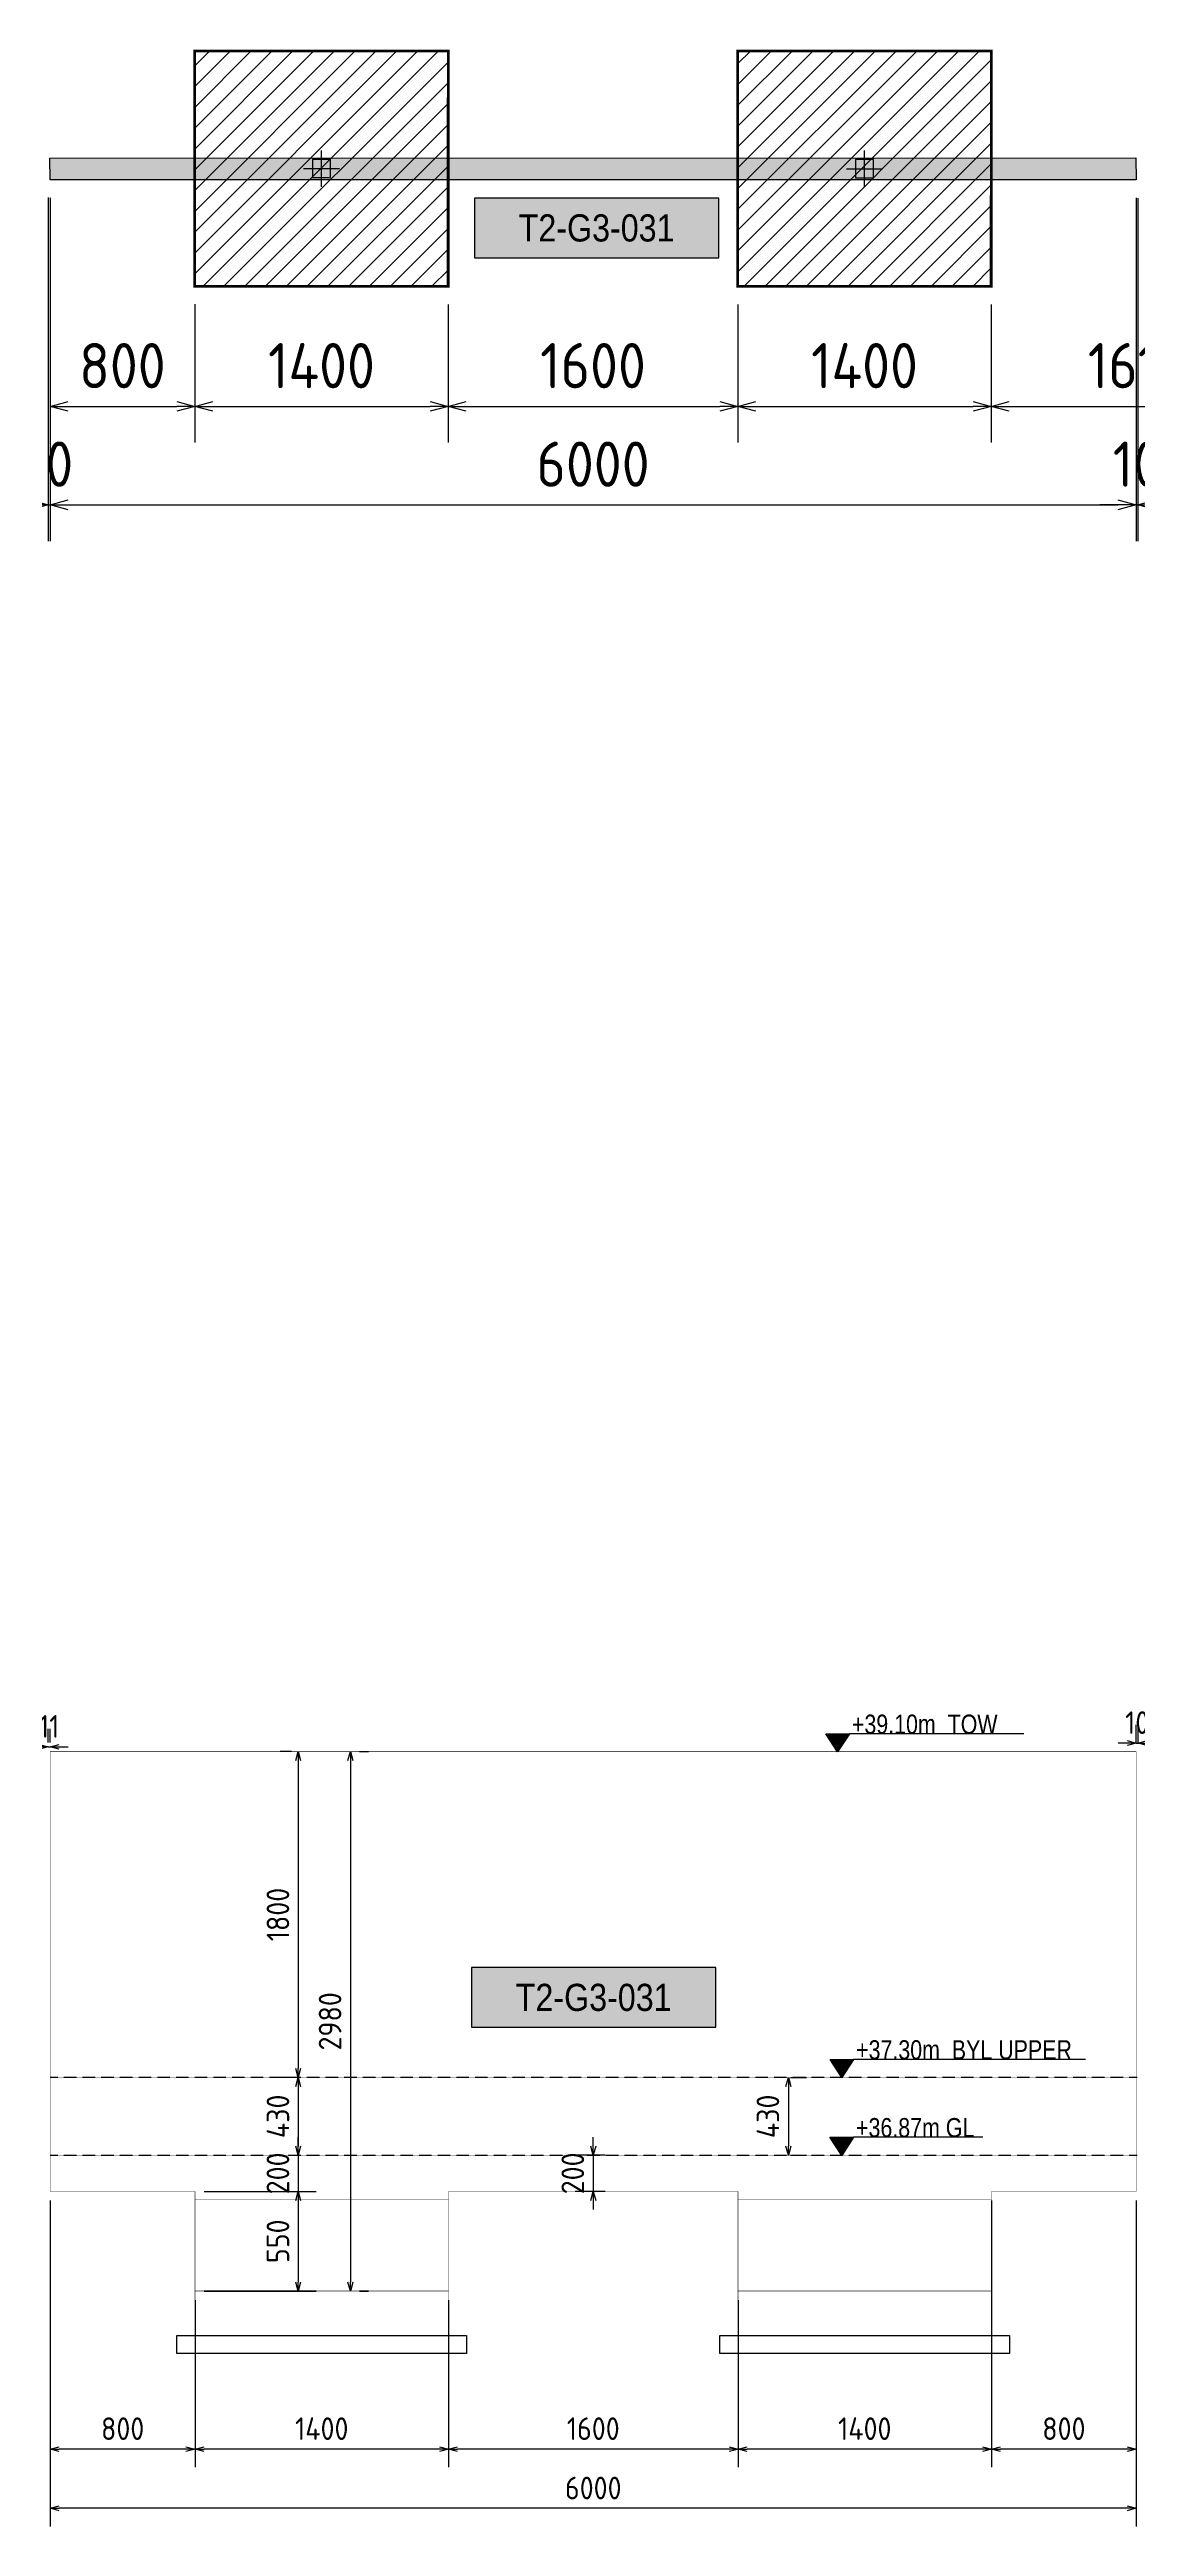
# Model space of a CAD drawing. Header units: centimetres. Extents: x -6122352 to 7132207, y -1694241 to 1947892.
# Drawn here: x 3743713 to 3749724, y 813254 to 826936 of the extents above; entities that cross this region are included whole.
import ezdxf
from ezdxf.enums import TextEntityAlignment as Align

# ---------------------------------------------------------------- set-up
doc = ezdxf.new("R2010")
doc.units = ezdxf.units.CM
doc.header["$MEASUREMENT"] = 0
doc.header["$PDMODE"] = 66
doc.header["$PDSIZE"] = 100
doc.linetypes.add('DASHED2', pattern=[0.375, 0.25, -0.125])
doc.linetypes.add('HIDDEN', pattern=[0.375, 0.25, -0.125])
for name, color, linetype in [('@MI-FOOTINGS', 7, 'Continuous'), ('@MI-TYPE-01', 30, 'Continuous'), ('@MI-TYPE-02', 6, 'Continuous'), ('JML-Dimension', 1, 'Continuous'), ('PANEL-TAGS', 7, 'Continuous'), ('SECTION', 130, 'Continuous')]:
    doc.layers.add(name, color=color, linetype=linetype)
doc.styles.add('PANELTAG_STYLE', font='arial.ttf')
doc.styles.add('Schueco-BEMSTIL', font='isocpeur.ttf', dxfattribs={"width": 0.9})
doc.styles.add('txt-Pisa-std', font='arial.ttf', dxfattribs={"width": 0.8})
doc.dimstyles.new('MI- JWC-TXT-2.5 MM', dxfattribs={"dimscale": 1.5, "dimtxt": 2.5, "dimasz": 1, "dimexe": 2, "dimexo": 1, "dimgap": 1, "dimtad": 1, "dimdec": 0, "dimdsep": 46, "dimtxsty": 'Schueco-BEMSTIL', "dimblk": 'OPEN30', "dimcen": 0, "dimdle": 2, "dimclrd": 140, "dimclre": 8, "dimclrt": 40, "dimadec": 0, "dimazin": 2, "dimtfac": 1, "dimtdec": 0, "dimtix": 1, "dimtmove": 2, "dimatfit": 3, "dimldrblk": 'OPEN', "dimfxl": 2, "dimlwd": -1, "dimlwe": -1, "dimarcsym": 0})

# ---------------------------------------------------------------- blocks, each defined once
blk = doc.blocks.new('T2-FOOTING PLAN')
at = {"layer": '@MI-FOOTINGS', "transparency": 33554679}
h = blk.add_hatch(dxfattribs=at)
h.set_pattern_fill('ANSI31', color=8, scale=650)
h.paths.add_polyline_path([(-700, 650), (700, 650), (700, -650), (-700, -650)])
at = {"layer": '@MI-FOOTINGS', "color": 160, "true_color": 0x3340f0, "const_width": 15}
blk.add_lwpolyline([(-700, 650), (700, 650), (700, -650), (-700, -650)], close=True, dxfattribs=at)
at = {"layer": '@MI-FOOTINGS', "color": 30}
blk.add_point((0, 0), dxfattribs=at)
blk = doc.blocks.new('_Open30')
at = {"color": 0, "linetype": 'ByBlock', "lineweight": -2}
for p, q in [((-1, 0.27), (0, 0)), ((0, 0), (-1, -0.27)), ((0, 0), (-1, 0))]:
    blk.add_line(p, q, dxfattribs=at)
blk = doc.blocks.new('*D2601')
at = {"layer": '@MI-TYPE-02', "color": 8, "transparency": 16777216}
for p, q in [((-48148, -154), (-48148, -1506)), ((-47348, -742), (-47348, -1506))]:
    blk.add_line(p, q, dxfattribs=at)
at = {"layer": '@MI-TYPE-02', "color": 140, "transparency": 16777216}
blk.add_line((-48048, -1306), (-47448, -1306), dxfattribs=at)
at = {"layer": 'Defpoints', "color": 0, "transparency": 16777216}
for p in [(-48148, -54), (-47348, -642), (-47348, -1306)]:
    blk.add_point(p, dxfattribs=at)
at = {"layer": '@MI-TYPE-02', "color": 140, "transparency": 16777216, "xscale": 100, "yscale": 100, "zscale": 100, "rotation": 180}
blk.add_blockref('_Open30', (-48148, -1306), dxfattribs=at)
at = {"layer": '@MI-TYPE-02', "color": 140, "transparency": 16777216, "xscale": 100, "yscale": 100, "zscale": 100}
blk.add_blockref('_Open30', (-47348, -1306), dxfattribs=at)
at = {"layer": '@MI-TYPE-02', "color": 40, "transparency": 16777216, "insert": (-47748, -1081), "char_height": 250, "attachment_point": 5, "style": 'Schueco-BEMSTIL'}
blk.add_mtext('800', dxfattribs=at)
blk = doc.blocks.new('_Open')
at = {"color": 0, "linetype": 'ByBlock', "lineweight": -2}
for p, q in [((-1, 0.2), (0, 0)), ((-1, -0.2), (0, 0)), ((0, 0), (-1, 0))]:
    blk.add_line(p, q, dxfattribs=at)
blk = doc.blocks.new('*D2746')
at = {"layer": '@MI-TYPE-02', "color": 8, "transparency": 16777216}
for p, q in [((-47348, -742), (-47348, -1506)), ((-45948, -743), (-45948, -1506))]:
    blk.add_line(p, q, dxfattribs=at)
at = {"layer": '@MI-TYPE-02', "color": 140, "transparency": 16777216}
blk.add_line((-47248, -1306), (-46048, -1306), dxfattribs=at)
at = {"layer": 'Defpoints', "color": 0, "transparency": 16777216}
for p in [(-47348, -642), (-45948, -643), (-45948, -1306)]:
    blk.add_point(p, dxfattribs=at)
at = {"layer": '@MI-TYPE-02', "color": 140, "transparency": 16777216, "xscale": 100, "yscale": 100, "zscale": 100, "rotation": 180}
blk.add_blockref('_Open30', (-47348, -1306), dxfattribs=at)
at = {"layer": '@MI-TYPE-02', "color": 140, "transparency": 16777216, "xscale": 100, "yscale": 100, "zscale": 100}
blk.add_blockref('_Open30', (-45948, -1306), dxfattribs=at)
at = {"layer": '@MI-TYPE-02', "color": 40, "transparency": 16777216, "insert": (-46648, -1081), "char_height": 250, "attachment_point": 5, "style": 'Schueco-BEMSTIL'}
blk.add_mtext('1400', dxfattribs=at)
blk = doc.blocks.new('*D2743')
at = {"layer": '@MI-TYPE-02', "color": 8, "transparency": 16777216}
for p, q in [((-45948, -743), (-45948, -1506)), ((-44348, -743), (-44348, -1506))]:
    blk.add_line(p, q, dxfattribs=at)
at = {"layer": '@MI-TYPE-02', "color": 140, "transparency": 16777216}
blk.add_line((-45848, -1306), (-44448, -1306), dxfattribs=at)
at = {"layer": 'Defpoints', "color": 0, "transparency": 16777216}
for p in [(-45948, -643), (-44348, -643), (-44348, -1306)]:
    blk.add_point(p, dxfattribs=at)
at = {"layer": '@MI-TYPE-02', "color": 140, "transparency": 16777216, "xscale": 100, "yscale": 100, "zscale": 100, "rotation": 180}
blk.add_blockref('_Open30', (-45948, -1306), dxfattribs=at)
at = {"layer": '@MI-TYPE-02', "color": 140, "transparency": 16777216, "xscale": 100, "yscale": 100, "zscale": 100}
blk.add_blockref('_Open30', (-44348, -1306), dxfattribs=at)
at = {"layer": '@MI-TYPE-02', "color": 40, "transparency": 16777216, "insert": (-45148, -1081), "char_height": 250, "attachment_point": 5, "style": 'Schueco-BEMSTIL'}
blk.add_mtext('1600', dxfattribs=at)
blk = doc.blocks.new('*D2744')
at = {"layer": '@MI-TYPE-02', "color": 8, "transparency": 16777216}
for p, q in [((-44348, -743), (-44348, -1506)), ((-42948, -743), (-42948, -1506))]:
    blk.add_line(p, q, dxfattribs=at)
at = {"layer": '@MI-TYPE-02', "color": 140, "transparency": 16777216}
blk.add_line((-44248, -1306), (-43048, -1306), dxfattribs=at)
at = {"layer": 'Defpoints', "color": 0, "transparency": 16777216}
for p in [(-44348, -643), (-42948, -643), (-42948, -1306)]:
    blk.add_point(p, dxfattribs=at)
at = {"layer": '@MI-TYPE-02', "color": 140, "transparency": 16777216, "xscale": 100, "yscale": 100, "zscale": 100, "rotation": 180}
blk.add_blockref('_Open30', (-44348, -1306), dxfattribs=at)
at = {"layer": '@MI-TYPE-02', "color": 140, "transparency": 16777216, "xscale": 100, "yscale": 100, "zscale": 100}
blk.add_blockref('_Open30', (-42948, -1306), dxfattribs=at)
at = {"layer": '@MI-TYPE-02', "color": 40, "transparency": 16777216, "insert": (-43648, -1081), "char_height": 250, "attachment_point": 5, "style": 'Schueco-BEMSTIL'}
blk.add_mtext('1400', dxfattribs=at)
blk = doc.blocks.new('*D2745')
at = {"layer": '@MI-TYPE-02', "color": 8, "transparency": 16777216}
for p, q in [((-42948, -743), (-42948, -1506)), ((-41338, -744), (-41338, -1506))]:
    blk.add_line(p, q, dxfattribs=at)
at = {"layer": '@MI-TYPE-02', "color": 140, "transparency": 16777216}
blk.add_line((-42848, -1306), (-41438, -1306), dxfattribs=at)
at = {"layer": 'Defpoints', "color": 0, "transparency": 16777216}
for p in [(-42948, -643), (-41338, -644), (-41338, -1306)]:
    blk.add_point(p, dxfattribs=at)
at = {"layer": '@MI-TYPE-02', "color": 140, "transparency": 16777216, "xscale": 100, "yscale": 100, "zscale": 100, "rotation": 180}
blk.add_blockref('_Open30', (-42948, -1306), dxfattribs=at)
at = {"layer": '@MI-TYPE-02', "color": 140, "transparency": 16777216, "xscale": 100, "yscale": 100, "zscale": 100}
blk.add_blockref('_Open30', (-41338, -1306), dxfattribs=at)
at = {"layer": '@MI-TYPE-02', "color": 40, "transparency": 16777216, "insert": (-42143, -1081), "char_height": 250, "attachment_point": 5, "style": 'Schueco-BEMSTIL'}
blk.add_mtext('1610', dxfattribs=at)
blk = doc.blocks.new('*D2634')
at = {"layer": '@MI-TYPE-02', "color": 8, "transparency": 16777216}
for p, q in [((-48158, -153), (-48158, -2050)), ((-48148, -154), (-48148, -2050))]:
    blk.add_line(p, q, dxfattribs=at)
at = {"layer": '@MI-TYPE-02', "color": 140, "transparency": 16777216}
for p, q in [((-48258, -1850), (-48358, -1850)), ((-48158, -1850), (-48148, -1850)), ((-48048, -1850), (-47948, -1850))]:
    blk.add_line(p, q, dxfattribs=at)
at = {"layer": 'Defpoints', "color": 0, "transparency": 16777216}
for p in [(-48158, -53), (-48148, -54), (-48148, -1850)]:
    blk.add_point(p, dxfattribs=at)
at = {"layer": '@MI-TYPE-02', "color": 140, "transparency": 16777216, "xscale": 100, "yscale": 100, "zscale": 100}
blk.add_blockref('_Open30', (-48158, -1850), dxfattribs=at)
at = {"layer": '@MI-TYPE-02', "color": 140, "transparency": 16777216, "xscale": 100, "yscale": 100, "zscale": 100, "rotation": 180}
blk.add_blockref('_Open30', (-48148, -1850), dxfattribs=at)
at = {"layer": '@MI-TYPE-02', "color": 40, "transparency": 16777216, "insert": (-48153, -1625), "char_height": 250, "attachment_point": 5, "style": 'Schueco-BEMSTIL'}
blk.add_mtext('10', dxfattribs=at)
blk = doc.blocks.new('*D2635')
at = {"layer": '@MI-TYPE-02', "color": 8, "transparency": 16777216}
for p, q in [((-48148, -154), (-48148, -2050)), ((-42148, -154), (-42148, -2050))]:
    blk.add_line(p, q, dxfattribs=at)
at = {"layer": '@MI-TYPE-02', "color": 140, "transparency": 16777216}
blk.add_line((-48048, -1850), (-42248, -1850), dxfattribs=at)
at = {"layer": 'Defpoints', "color": 0, "transparency": 16777216}
for p in [(-48148, -54), (-42148, -54), (-42148, -1850)]:
    blk.add_point(p, dxfattribs=at)
at = {"layer": '@MI-TYPE-02', "color": 140, "transparency": 16777216, "xscale": 100, "yscale": 100, "zscale": 100, "rotation": 180}
blk.add_blockref('_Open30', (-48148, -1850), dxfattribs=at)
at = {"layer": '@MI-TYPE-02', "color": 140, "transparency": 16777216, "xscale": 100, "yscale": 100, "zscale": 100}
blk.add_blockref('_Open30', (-42148, -1850), dxfattribs=at)
at = {"layer": '@MI-TYPE-02', "color": 40, "transparency": 16777216, "insert": (-45148, -1625), "char_height": 250, "attachment_point": 5, "style": 'Schueco-BEMSTIL'}
blk.add_mtext('6000', dxfattribs=at)
blk = doc.blocks.new('*D2636')
at = {"layer": '@MI-TYPE-02', "color": 8, "transparency": 16777216}
for p, q in [((-42148, -154), (-42148, -2050)), ((-42138, -155), (-42138, -2050))]:
    blk.add_line(p, q, dxfattribs=at)
at = {"layer": '@MI-TYPE-02', "color": 140, "transparency": 16777216}
for p, q in [((-42248, -1850), (-42348, -1850)), ((-42148, -1850), (-42138, -1850)), ((-42038, -1850), (-41938, -1850))]:
    blk.add_line(p, q, dxfattribs=at)
at = {"layer": 'Defpoints', "color": 0, "transparency": 16777216}
for p in [(-42148, -54), (-42138, -55), (-42138, -1850)]:
    blk.add_point(p, dxfattribs=at)
at = {"layer": '@MI-TYPE-02', "color": 140, "transparency": 16777216, "xscale": 100, "yscale": 100, "zscale": 100}
blk.add_blockref('_Open30', (-42148, -1850), dxfattribs=at)
at = {"layer": '@MI-TYPE-02', "color": 140, "transparency": 16777216, "xscale": 100, "yscale": 100, "zscale": 100, "rotation": 180}
blk.add_blockref('_Open30', (-42138, -1850), dxfattribs=at)
at = {"layer": '@MI-TYPE-02', "color": 40, "transparency": 16777216, "insert": (-42143, -1625), "char_height": 250, "attachment_point": 5, "style": 'Schueco-BEMSTIL'}
blk.add_mtext('10', dxfattribs=at)
blk = doc.blocks.new('PANELTAG')
at = {"layer": 'PANEL-TAGS', "color": 1}
blk.add_lwpolyline([(-13.5, -3.3), (13.5, -3.3), (13.5, 3.3), (-13.5, 3.3)], close=True, dxfattribs=at)
at = {"layer": 'PANEL-TAGS', "color": 40, "true_color": 0xffd700}
blk.add_solid([(-13.5, -3.3), (13.5, -3.3), (-13.5, 3.3), (13.5, 3.3)], dxfattribs=at)
at = {"layer": 'PANEL-TAGS', "color": 5, "style": 'PANELTAG_STYLE', "width": 0.85}
blk.add_attdef('TAGNO', text='', height=3, dxfattribs=at).set_placement((0, 0), align=Align.MIDDLE)
blk = doc.blocks.new('*D2997')
at = {"layer": '@MI-TYPE-01', "color": 8, "transparency": 16777216}
for p, q in [((3742906, 815054), (3742906, 813581)), ((3743706, 815054), (3743706, 813581))]:
    blk.add_line(p, q, dxfattribs=at)
at = {"layer": '@MI-TYPE-01', "color": 140, "transparency": 16777216}
blk.add_line((3743656, 813681), (3742956, 813681), dxfattribs=at)
at = {"layer": 'Defpoints', "color": 0, "transparency": 16777216}
for p in [(3742906, 815104), (3743706, 815104), (3742906, 813681)]:
    blk.add_point(p, dxfattribs=at)
at = {"layer": '@MI-TYPE-01', "color": 140, "transparency": 16777216, "xscale": 50, "yscale": 50, "zscale": 50, "rotation": 180}
blk.add_blockref('_Open30', (3742906, 813681), dxfattribs=at)
at = {"layer": '@MI-TYPE-01', "color": 140, "transparency": 16777216, "xscale": 50, "yscale": 50, "zscale": 50}
blk.add_blockref('_Open30', (3743706, 813681), dxfattribs=at)
at = {"layer": '@MI-TYPE-01', "color": 40, "transparency": 16777216, "insert": (3743306, 813794), "char_height": 125, "attachment_point": 5, "style": 'Schueco-BEMSTIL'}
blk.add_mtext('800', dxfattribs=at)
blk = doc.blocks.new('*D2998')
at = {"layer": '@MI-TYPE-01', "color": 8, "transparency": 16777216}
for p, q in [((3742906, 815054), (3742906, 813581)), ((3741506, 814504), (3741506, 813581))]:
    blk.add_line(p, q, dxfattribs=at)
at = {"layer": '@MI-TYPE-01', "color": 140, "transparency": 16777216}
blk.add_line((3742856, 813681), (3741556, 813681), dxfattribs=at)
at = {"layer": 'Defpoints', "color": 0, "transparency": 16777216}
for p in [(3742906, 815104), (3741506, 814554), (3741506, 813681)]:
    blk.add_point(p, dxfattribs=at)
at = {"layer": '@MI-TYPE-01', "color": 140, "transparency": 16777216, "xscale": 50, "yscale": 50, "zscale": 50, "rotation": 180}
blk.add_blockref('_Open30', (3741506, 813681), dxfattribs=at)
at = {"layer": '@MI-TYPE-01', "color": 140, "transparency": 16777216, "xscale": 50, "yscale": 50, "zscale": 50}
blk.add_blockref('_Open30', (3742906, 813681), dxfattribs=at)
at = {"layer": '@MI-TYPE-01', "color": 40, "transparency": 16777216, "insert": (3742206, 813794), "char_height": 125, "attachment_point": 5, "style": 'Schueco-BEMSTIL'}
blk.add_mtext('1400', dxfattribs=at)
blk = doc.blocks.new('*D2999')
at = {"layer": '@MI-TYPE-01', "color": 8, "transparency": 16777216}
for p, q in [((3739906, 814504), (3739906, 813581)), ((3741506, 814504), (3741506, 813581))]:
    blk.add_line(p, q, dxfattribs=at)
at = {"layer": '@MI-TYPE-01', "color": 140, "transparency": 16777216}
blk.add_line((3741456, 813681), (3739956, 813681), dxfattribs=at)
at = {"layer": 'Defpoints', "color": 0, "transparency": 16777216}
for p in [(3739906, 814554), (3741506, 814554), (3739906, 813681)]:
    blk.add_point(p, dxfattribs=at)
at = {"layer": '@MI-TYPE-01', "color": 140, "transparency": 16777216, "xscale": 50, "yscale": 50, "zscale": 50, "rotation": 180}
blk.add_blockref('_Open30', (3739906, 813681), dxfattribs=at)
at = {"layer": '@MI-TYPE-01', "color": 140, "transparency": 16777216, "xscale": 50, "yscale": 50, "zscale": 50}
blk.add_blockref('_Open30', (3741506, 813681), dxfattribs=at)
at = {"layer": '@MI-TYPE-01', "color": 40, "transparency": 16777216, "insert": (3740706, 813794), "char_height": 125, "attachment_point": 5, "style": 'Schueco-BEMSTIL'}
blk.add_mtext('1600', dxfattribs=at)
blk = doc.blocks.new('*D3000')
at = {"layer": '@MI-TYPE-01', "color": 8, "transparency": 16777216}
for p, q in [((3738506, 814504), (3738506, 813581)), ((3739906, 814504), (3739906, 813581))]:
    blk.add_line(p, q, dxfattribs=at)
at = {"layer": '@MI-TYPE-01', "color": 140, "transparency": 16777216}
blk.add_line((3739856, 813681), (3738556, 813681), dxfattribs=at)
at = {"layer": 'Defpoints', "color": 0, "transparency": 16777216}
for p in [(3738506, 814554), (3739906, 814554), (3738506, 813681)]:
    blk.add_point(p, dxfattribs=at)
at = {"layer": '@MI-TYPE-01', "color": 140, "transparency": 16777216, "xscale": 50, "yscale": 50, "zscale": 50, "rotation": 180}
blk.add_blockref('_Open30', (3738506, 813681), dxfattribs=at)
at = {"layer": '@MI-TYPE-01', "color": 140, "transparency": 16777216, "xscale": 50, "yscale": 50, "zscale": 50}
blk.add_blockref('_Open30', (3739906, 813681), dxfattribs=at)
at = {"layer": '@MI-TYPE-01', "color": 40, "transparency": 16777216, "insert": (3739206, 813794), "char_height": 125, "attachment_point": 5, "style": 'Schueco-BEMSTIL'}
blk.add_mtext('1400', dxfattribs=at)
blk = doc.blocks.new('*D3001')
at = {"layer": '@MI-TYPE-01', "color": 8, "transparency": 16777216}
for p, q in [((3737706, 815054), (3737706, 813581)), ((3738506, 814504), (3738506, 813581))]:
    blk.add_line(p, q, dxfattribs=at)
at = {"layer": '@MI-TYPE-01', "color": 140, "transparency": 16777216}
blk.add_line((3738456, 813681), (3737756, 813681), dxfattribs=at)
at = {"layer": 'Defpoints', "color": 0, "transparency": 16777216}
for p in [(3737706, 815104), (3738506, 814554), (3737706, 813681)]:
    blk.add_point(p, dxfattribs=at)
at = {"layer": '@MI-TYPE-01', "color": 140, "transparency": 16777216, "xscale": 50, "yscale": 50, "zscale": 50, "rotation": 180}
blk.add_blockref('_Open30', (3737706, 813681), dxfattribs=at)
at = {"layer": '@MI-TYPE-01', "color": 140, "transparency": 16777216, "xscale": 50, "yscale": 50, "zscale": 50}
blk.add_blockref('_Open30', (3738506, 813681), dxfattribs=at)
at = {"layer": '@MI-TYPE-01', "color": 40, "transparency": 16777216, "insert": (3738106, 813794), "char_height": 125, "attachment_point": 5, "style": 'Schueco-BEMSTIL'}
blk.add_mtext('800', dxfattribs=at)
blk = doc.blocks.new('*D3002')
at = {"layer": '@MI-TYPE-01', "color": 8, "transparency": 16777216}
for p, q in [((3737706, 815054), (3737706, 813254)), ((3743706, 815054), (3743706, 813254))]:
    blk.add_line(p, q, dxfattribs=at)
at = {"layer": '@MI-TYPE-01', "color": 140, "transparency": 16777216}
blk.add_line((3743656, 813354), (3737756, 813354), dxfattribs=at)
at = {"layer": 'Defpoints', "color": 0, "transparency": 16777216}
for p in [(3737706, 815104), (3743706, 815104), (3737706, 813354)]:
    blk.add_point(p, dxfattribs=at)
at = {"layer": '@MI-TYPE-01', "color": 140, "transparency": 16777216, "xscale": 50, "yscale": 50, "zscale": 50, "rotation": 180}
blk.add_blockref('_Open30', (3737706, 813354), dxfattribs=at)
at = {"layer": '@MI-TYPE-01', "color": 140, "transparency": 16777216, "xscale": 50, "yscale": 50, "zscale": 50}
blk.add_blockref('_Open30', (3743706, 813354), dxfattribs=at)
at = {"layer": '@MI-TYPE-01', "color": 40, "transparency": 16777216, "insert": (3740706, 813466), "char_height": 125, "attachment_point": 5, "style": 'Schueco-BEMSTIL'}
blk.add_mtext('6000', dxfattribs=at)
blk = doc.blocks.new('T2-ELE FT')
at = {"color": 12, "linetype": 'HIDDEN', "ltscale": 5, "const_width": 2}
blk.add_lwpolyline([(30306558, 1676366), (30306558, 1676866), (30307958, 1676866), (30307958, 1676366)], dxfattribs=at)
at = {"color": 12, "ltscale": 20, "const_width": 2}
blk.add_lwpolyline([(30306558, 1676366), (30307958, 1676366), (30307958, 1676116), (30306558, 1676116)], close=True, dxfattribs=at)
at = {"color": 8, "ltscale": 20}
blk.add_lwpolyline([(30306458, 1676116), (30308058, 1676116), (30308058, 1676016), (30306458, 1676016)], close=True, dxfattribs=at)
blk = doc.blocks.new('*D3003')
at = {"layer": '@MI-TYPE-01', "color": 8, "transparency": 16777216}
for p, q in [((3739038, 817534), (3738976, 817534)), ((3739081, 815734), (3738976, 815734))]:
    blk.add_line(p, q, dxfattribs=at)
at = {"layer": '@MI-TYPE-01', "color": 140, "transparency": 16777216}
blk.add_line((3739076, 817484), (3739076, 815784), dxfattribs=at)
at = {"layer": 'Defpoints', "color": 0, "transparency": 16777216}
for p in [(3739088, 817534), (3739076, 815734), (3739131, 815734)]:
    blk.add_point(p, dxfattribs=at)
at = {"layer": '@MI-TYPE-01', "color": 140, "transparency": 16777216, "xscale": 50, "yscale": 50, "zscale": 50}
for p, rotation in [((3739076, 817534), 90), ((3739076, 815734), 270)]:
    blk.add_blockref('_Open30', p, dxfattribs=dict(at, rotation=rotation))
at = {"layer": '@MI-TYPE-01', "color": 40, "transparency": 16777216, "insert": (3738964, 816634), "char_height": 125, "attachment_point": 5, "rotation": 90, "style": 'Schueco-BEMSTIL'}
blk.add_mtext('1800', dxfattribs=at)
blk = doc.blocks.new('*D2996')
at = {"layer": '@MI-TYPE-01', "color": 8, "transparency": 16777216}
for p, q in [((3739414, 817534), (3739464, 817534)), ((3739414, 814554), (3739464, 814554))]:
    blk.add_line(p, q, dxfattribs=at)
at = {"layer": '@MI-TYPE-01', "color": 140, "transparency": 16777216}
blk.add_line((3739364, 817484), (3739364, 814604), dxfattribs=at)
at = {"layer": 'Defpoints', "color": 0, "transparency": 16777216}
for p in [(3739364, 817534), (3739364, 814554), (3739364, 814554)]:
    blk.add_point(p, dxfattribs=at)
at = {"layer": '@MI-TYPE-01', "color": 140, "transparency": 16777216, "xscale": 50, "yscale": 50, "zscale": 50}
for p, rotation in [((3739364, 817534), 90), ((3739364, 814554), 270)]:
    blk.add_blockref('_Open30', p, dxfattribs=dict(at, rotation=rotation))
at = {"layer": '@MI-TYPE-01', "color": 40, "transparency": 16777216, "insert": (3739252, 816044), "char_height": 125, "attachment_point": 5, "rotation": 90, "style": 'Schueco-BEMSTIL'}
blk.add_mtext('2980', dxfattribs=at)
blk = doc.blocks.new('*U2058')
at = {"layer": 'JML-Dimension'}
h = blk.add_hatch(color=10, dxfattribs=at)
h.dxf.hatch_style = 1
h.paths.add_polyline_path([(0, 0), (-1.54, 2.37), (1.54, 2.37)])
blk.add_line((24.31, 2.37), (1.54, 2.37), dxfattribs=at)
blk.add_lwpolyline([(0, 0), (-1.54, 2.37), (1.54, 2.37), (0, 0)], dxfattribs=at)
at = {"color": 5, "style": 'txt-Pisa-std', "width": 0.8}
blk.add_attdef('+0.0', text='', height=2.5, dxfattribs=at).set_placement((1.87, 2.37), align=Align.BOTTOM_LEFT)
blk = doc.blocks.new('*U2056')
at = {"layer": 'JML-Dimension'}
h = blk.add_hatch(color=10, dxfattribs=at)
h.dxf.hatch_style = 1
h.paths.add_polyline_path([(0, 0), (-1.54, 2.37), (1.54, 2.37)])
blk.add_line((31.81, 2.37), (1.54, 2.37), dxfattribs=at)
blk.add_lwpolyline([(0, 0), (-1.54, 2.37), (1.54, 2.37), (0, 0)], dxfattribs=at)
at = {"color": 5, "style": 'txt-Pisa-std', "width": 0.8}
blk.add_attdef('+0.0', text='', height=2.5, dxfattribs=at).set_placement((1.87, 2.37), align=Align.BOTTOM_LEFT)
blk = doc.blocks.new('*U2214')
at = {"layer": 'JML-Dimension'}
h = blk.add_hatch(color=10, dxfattribs=at)
h.dxf.hatch_style = 1
h.paths.add_polyline_path([(0, 0), (-1.54, 2.37), (1.54, 2.37)])
blk.add_line((18.43, 2.37), (1.54, 2.37), dxfattribs=at)
blk.add_lwpolyline([(0, 0), (-1.54, 2.37), (1.54, 2.37), (0, 0)], dxfattribs=at)
at = {"color": 5, "style": 'txt-Pisa-std', "width": 0.8}
blk.add_attdef('+0.0', text='', height=2.5, dxfattribs=at).set_placement((1.87, 2.37), align=Align.BOTTOM_LEFT)
blk = doc.blocks.new('*D3004')
at = {"layer": '@MI-TYPE-01', "color": 8, "transparency": 16777216}
for p, q in [((3741795, 815734), (3741884, 815734)), ((3741795, 815304), (3741884, 815304))]:
    blk.add_line(p, q, dxfattribs=at)
at = {"layer": '@MI-TYPE-01', "color": 140, "transparency": 16777216}
blk.add_line((3741784, 815684), (3741784, 815354), dxfattribs=at)
at = {"layer": 'Defpoints', "color": 0, "transparency": 16777216}
for p in [(3741745, 815734), (3741745, 815304), (3741784, 815304)]:
    blk.add_point(p, dxfattribs=at)
at = {"layer": '@MI-TYPE-01', "color": 140, "transparency": 16777216, "xscale": 50, "yscale": 50, "zscale": 50}
for p, rotation in [((3741784, 815734), 90), ((3741784, 815304), 270)]:
    blk.add_blockref('_Open30', p, dxfattribs=dict(at, rotation=rotation))
at = {"layer": '@MI-TYPE-01', "color": 40, "transparency": 16777216, "insert": (3741671, 815519), "char_height": 125, "attachment_point": 5, "rotation": 90, "style": 'Schueco-BEMSTIL'}
blk.add_mtext('430', dxfattribs=at)
blk = doc.blocks.new('*D3005')
at = {"layer": '@MI-TYPE-01', "color": 8, "transparency": 16777216}
for p, q in [((3740772, 815304), (3740606, 815304)), ((3740772, 815104), (3740606, 815104))]:
    blk.add_line(p, q, dxfattribs=at)
at = {"layer": '@MI-TYPE-01', "color": 140, "transparency": 16777216}
for p, q in [((3740706, 815354), (3740706, 815404)), ((3740706, 815304), (3740706, 815104)), ((3740706, 815054), (3740706, 815004))]:
    blk.add_line(p, q, dxfattribs=at)
at = {"layer": 'Defpoints', "color": 0, "transparency": 16777216}
for p in [(3740822, 815304), (3740706, 815104), (3740822, 815104)]:
    blk.add_point(p, dxfattribs=at)
at = {"layer": '@MI-TYPE-01', "color": 140, "transparency": 16777216, "xscale": 50, "yscale": 50, "zscale": 50}
for p, rotation in [((3740706, 815304), 270), ((3740706, 815104), 90)]:
    blk.add_blockref('_Open30', p, dxfattribs=dict(at, rotation=rotation))
at = {"layer": '@MI-TYPE-01', "color": 40, "transparency": 16777216, "insert": (3740593, 815204), "char_height": 125, "attachment_point": 5, "rotation": 90, "style": 'Schueco-BEMSTIL'}
blk.add_mtext('200', dxfattribs=at)
blk = doc.blocks.new('*D3006')
at = {"layer": '@MI-TYPE-01', "color": 8, "transparency": 16777216}
for p, q in [((3739081, 815734), (3738976, 815734)), ((3739122, 815304), (3739176, 815304))]:
    blk.add_line(p, q, dxfattribs=at)
at = {"layer": '@MI-TYPE-01', "color": 140, "transparency": 16777216}
blk.add_line((3739076, 815684), (3739076, 815354), dxfattribs=at)
at = {"layer": 'Defpoints', "color": 0, "transparency": 16777216}
for p in [(3739131, 815734), (3739072, 815304), (3739076, 815304)]:
    blk.add_point(p, dxfattribs=at)
at = {"layer": '@MI-TYPE-01', "color": 140, "transparency": 16777216, "xscale": 50, "yscale": 50, "zscale": 50}
for p, rotation in [((3739076, 815734), 90), ((3739076, 815304), 270)]:
    blk.add_blockref('_Open30', p, dxfattribs=dict(at, rotation=rotation))
at = {"layer": '@MI-TYPE-01', "color": 40, "transparency": 16777216, "insert": (3738964, 815519), "char_height": 125, "attachment_point": 5, "rotation": 90, "style": 'Schueco-BEMSTIL'}
blk.add_mtext('430', dxfattribs=at)
blk = doc.blocks.new('*D3007')
at = {"layer": '@MI-TYPE-01', "color": 140, "transparency": 16777216}
for p, q in [((3739076, 815354), (3739076, 815404)), ((3739076, 815304), (3739076, 815104)), ((3739076, 815054), (3739076, 815004))]:
    blk.add_line(p, q, dxfattribs=at)
at = {"layer": '@MI-TYPE-01', "color": 8, "transparency": 16777216}
for p, q in [((3739122, 815304), (3739176, 815304)), ((3738556, 815104), (3739176, 815104))]:
    blk.add_line(p, q, dxfattribs=at)
at = {"layer": 'Defpoints', "color": 0, "transparency": 16777216}
for p in [(3739072, 815304), (3738506, 815104), (3739076, 815104)]:
    blk.add_point(p, dxfattribs=at)
at = {"layer": '@MI-TYPE-01', "color": 140, "transparency": 16777216, "xscale": 50, "yscale": 50, "zscale": 50}
for p, rotation in [((3739076, 815304), 270), ((3739076, 815104), 90)]:
    blk.add_blockref('_Open30', p, dxfattribs=dict(at, rotation=rotation))
at = {"layer": '@MI-TYPE-01', "color": 40, "transparency": 16777216, "insert": (3738964, 815204), "char_height": 125, "attachment_point": 5, "rotation": 90, "style": 'Schueco-BEMSTIL'}
blk.add_mtext('200', dxfattribs=at)
blk = doc.blocks.new('*D3008')
at = {"layer": '@MI-TYPE-01', "color": 8, "transparency": 16777216}
for p, q in [((3738556, 815104), (3739176, 815104)), ((3738556, 814554), (3739176, 814554))]:
    blk.add_line(p, q, dxfattribs=at)
at = {"layer": '@MI-TYPE-01', "color": 140, "transparency": 16777216}
blk.add_line((3739076, 815054), (3739076, 814604), dxfattribs=at)
at = {"layer": 'Defpoints', "color": 0, "transparency": 16777216}
for p in [(3738506, 815104), (3738506, 814554), (3739076, 814554)]:
    blk.add_point(p, dxfattribs=at)
at = {"layer": '@MI-TYPE-01', "color": 140, "transparency": 16777216, "xscale": 50, "yscale": 50, "zscale": 50}
for p, rotation in [((3739076, 815104), 90), ((3739076, 814554), 270)]:
    blk.add_blockref('_Open30', p, dxfattribs=dict(at, rotation=rotation))
at = {"layer": '@MI-TYPE-01', "color": 40, "transparency": 16777216, "insert": (3738964, 814829), "char_height": 125, "attachment_point": 5, "rotation": 90, "style": 'Schueco-BEMSTIL'}
blk.add_mtext('550', dxfattribs=at)
blk = doc.blocks.new('*D3010')
at = {"layer": '@MI-TYPE-01', "color": 8, "transparency": 16777216}
for p, q in [((3743706, 817584), (3743706, 817660)), ((3743717, 817584), (3743717, 817660))]:
    blk.add_line(p, q, dxfattribs=at)
at = {"layer": '@MI-TYPE-01', "color": 140, "transparency": 16777216}
for p, q in [((3743656, 817560), (3743606, 817560)), ((3743706, 817560), (3743717, 817560)), ((3743767, 817560), (3743817, 817560))]:
    blk.add_line(p, q, dxfattribs=at)
at = {"layer": 'Defpoints', "color": 0, "transparency": 16777216}
for p in [(3743706, 817534), (3743717, 817560), (3743717, 817534)]:
    blk.add_point(p, dxfattribs=at)
at = {"layer": '@MI-TYPE-01', "color": 140, "transparency": 16777216, "xscale": 50, "yscale": 50, "zscale": 50}
blk.add_blockref('_Open30', (3743706, 817560), dxfattribs=at)
at = {"layer": '@MI-TYPE-01', "color": 140, "transparency": 16777216, "xscale": 50, "yscale": 50, "zscale": 50, "rotation": 180}
blk.add_blockref('_Open30', (3743717, 817560), dxfattribs=at)
at = {"layer": '@MI-TYPE-01', "color": 40, "transparency": 16777216, "insert": (3743711, 817673), "char_height": 125, "attachment_point": 5, "style": 'Schueco-BEMSTIL'}
blk.add_mtext('11', dxfattribs=at)
blk = doc.blocks.new('*D3011')
at = {"layer": '@MI-TYPE-01', "color": 8, "transparency": 16777216}
for p, q in [((3749717, 817584), (3749717, 817681)), ((3749727, 817584), (3749727, 817681))]:
    blk.add_line(p, q, dxfattribs=at)
at = {"layer": '@MI-TYPE-01', "color": 140, "transparency": 16777216}
for p, q in [((3749667, 817581), (3749617, 817581)), ((3749717, 817581), (3749727, 817581)), ((3749777, 817581), (3749827, 817581))]:
    blk.add_line(p, q, dxfattribs=at)
at = {"layer": 'Defpoints', "color": 0, "transparency": 16777216}
for p in [(3749717, 817534), (3749727, 817581), (3749727, 817534)]:
    blk.add_point(p, dxfattribs=at)
at = {"layer": '@MI-TYPE-01', "color": 140, "transparency": 16777216, "xscale": 50, "yscale": 50, "zscale": 50}
blk.add_blockref('_Open30', (3749717, 817581), dxfattribs=at)
at = {"layer": '@MI-TYPE-01', "color": 140, "transparency": 16777216, "xscale": 50, "yscale": 50, "zscale": 50, "rotation": 180}
blk.add_blockref('_Open30', (3749727, 817581), dxfattribs=at)
at = {"layer": '@MI-TYPE-01', "color": 40, "transparency": 16777216, "insert": (3749722, 817694), "char_height": 125, "attachment_point": 5, "style": 'Schueco-BEMSTIL'}
blk.add_mtext('10', dxfattribs=at)
blk = doc.blocks.new('*U2659')
at = {"layer": '@MI-TYPE-02'}
h = blk.add_hatch(color=256, dxfattribs=at)
h.dxf.hatch_style = 1
h.paths.add_polyline_path([(-48148.3, 65.9), (-42148.4, 66), (-42148, -54), (-48147.9, -54.1)])
blk.add_lwpolyline([(-48148.3, 65.9), (-42148.4, 66), (-42148, -54), (-48147.9, -54.1)], close=True, dxfattribs=at)
at = {"layer": '@MI-FOOTINGS', "rotation": 359.9898439714545}
for p in [(-46648.2, 7.5), (-43648.2, 6.9)]:
    blk.add_blockref('T2-FOOTING PLAN', p, dxfattribs=at)
at = {"layer": '@MI-TYPE-02', "color": 0}
for base, p1, p2, picture, middle in [((-48147.9, -1849.8), (-48158, -53), (-48147.9, -54.1), '*D2634', (-48153, -1624.8)), ((-42148, -1849.8), (-48147.9, -54.1), (-42148, -54), '*D2635', (-45147.9, -1624.8)), ((-47348.3, -1306), (-48147.9, -54.1), (-47348.3, -642.4), '*D2601', (-47748.1, -1081)), ((-42137.9, -1849.8), (-42148, -54), (-42137.9, -55.2), '*D2636', (-42142.9, -1624.8)), ((-45948.3, -1306), (-47348.3, -642.4), (-45948.3, -642.7), '*D2746', (-46648.3, -1081)), ((-44348.3, -1306), (-45948.3, -642.7), (-44348.3, -642.9), '*D2743', (-45148.3, -1081)), ((-42948.3, -1306), (-44348.3, -642.9), (-42948.3, -643.2), '*D2744', (-43648.3, -1081)), ((-41338.2, -1306), (-42948.3, -643.2), (-41338.2, -643.5), '*D2745', (-42143.3, -1081))]:
    dim = blk.add_linear_dim(base=base, p1=p1, p2=p2, dimstyle='MI- JWC-TXT-2.5 MM', dxfattribs=at)
    dim.commit()
    dim.dimension.update_dxf_attribs({"geometry": picture, "text_midpoint": middle})
blk = doc.blocks.new('A$C0fb98823')
at = {"layer": '@MI-TYPE-02', "color": 0}
blk.add_blockref('*U2659', (231947.4, -39), dxfattribs=at)
at = {"layer": 'PANEL-TAGS'}
ref = blk.add_blockref('PANELTAG', (186819.2, -359.2), dxfattribs=dict(at, xscale=50, yscale=50, zscale=50))
ref.add_attrib('TAGNO', 'T2-G3-031', dxfattribs={"color": 5, "height": 150, "style": 'PANELTAG_STYLE', "width": 0.85}).set_placement((186819.2, -359.2), align=Align.MIDDLE_CENTER)
blk = doc.blocks.new('A$C7dc9535a')
at = {"layer": '@MI-TYPE-01', "const_width": 2.5}
blk.add_lwpolyline([(6011, 0), (11, 0), (11, -2430), (811, -2430), (811, -2980), (2211, -2980), (2211, -2430), (3811, -2430), (3811, -2980), (5211, -2980), (5211, -2430), (6011, -2430)], close=True, dxfattribs=at)
at = {"layer": '@MI-TYPE-02', "color": 160, "linetype": 'DASHED2', "ltscale": 5}
for points in [[(6016, -1800), (11, -1800)], [(6016, -2230), (11, -2230)]]:
    blk.add_lwpolyline(points, dxfattribs=at)
at = {"color": 2}
for p in [(-30305747.1, -1679340.9), (-30302747.1, -1679340.9)]:
    blk.add_blockref('T2-ELE FT', p, dxfattribs=at)
at = {"layer": 'SECTION', "color": 6}
ref = blk.add_blockref('*U2058', (4361.2, -1.5), dxfattribs=dict(at, xscale=42.30147098076819, yscale=42.30147098076819, zscale=42.30147098076819))
ref.add_attrib('+0.0', '+39.10m  TOW', (4440.3, 98.8), dxfattribs={"layer": 'JML-Dimension', "color": 5, "height": 105.754, "style": 'txt-Pisa-std', "width": 0.8})
ref = blk.add_blockref('*U2056', (4384.3, -1800), dxfattribs=dict(at, xscale=42.30147098076819, yscale=42.30147098076819, zscale=42.30147098076819))
ref.add_attrib('+0.0', '+37.30m  BYL UPPER', (4463.4, -1699.7), dxfattribs={"layer": 'JML-Dimension', "color": 5, "height": 105.754, "style": 'txt-Pisa-std', "width": 0.8})
ref = blk.add_blockref('*U2214', (4383.7, -2230), dxfattribs=dict(at, xscale=42.30147098076819, yscale=42.30147098076819, zscale=42.30147098076819))
ref.add_attrib('+0.0', '+36.87m GL', (4462.9, -2129.7), dxfattribs={"layer": 'JML-Dimension', "color": 5, "height": 105.75, "style": 'txt-Pisa-std', "width": 0.8})
at = {"layer": '@MI-TYPE-01'}
for base, p1, p2, picture, middle in [((1381.3, -1800), (1393.1, 0), (1435.9, -1800), '*D3003', (1268.8, -900)), ((1669.6, -2980), (1668.8, 0), (1668.8, -2980), '*D2996', (1557.1, -1490)), ((1381.3, -2230), (1435.9, -1800), (1376.9, -2230), '*D3006', (1268.8, -2015)), ((4089.1, -2230), (4049.7, -1800), (4049.7, -2230), '*D3004', (3976.6, -2015)), ((1381.3, -2430), (1376.9, -2230), (811, -2430), '*D3007', (1268.8, -2330)), ((3011, -2430), (3126.7, -2230), (3126.7, -2430), '*D3005', (2898.5, -2330)), ((1381.3, -2980), (811, -2430), (811, -2980), '*D3008', (1268.8, -2705))]:
    dim = blk.add_linear_dim(base=base, p1=p1, p2=p2, angle=90, dimstyle='MI- JWC-TXT-2.5 MM', dxfattribs=at)
    dim.commit()
    dim.dimension.update_dxf_attribs({"geometry": picture, "text_midpoint": middle, "insert": (-3737694.8, -817533.6)})
for base, p1, p2, picture, middle in [((11, -3852.4), (811, -2980), (11, -2430), '*D3001', (411, -3852.4)), ((11, -4179.8), (6011, -2430), (11, -2430), '*D3002', (3011, -4179.8)), ((3811, -3852.4), (5211, -2430), (3811, -2980), '*D2998', (4511, -3852.4)), ((5211, -3852.4), (6011, -2430), (5211, -2430), '*D2997', (5611, -3852.4)), ((811, -3852.4), (2211, -2980), (811, -2980), '*D3000', (1511, -3852.4)), ((2211, -3852.4), (3811, -2980), (2211, -2980), '*D2999', (3011, -3852.4))]:
    dim = blk.add_linear_dim(base=base, p1=p1, p2=p2, angle=180, dimstyle='MI- JWC-TXT-2.5 MM', dxfattribs=at)
    dim.commit()
    dim.dimension.update_dxf_attribs({"geometry": picture, "text_midpoint": middle, "dimtype": 128, "insert": (-3737694.8, -817533.6)})

msp = doc.modelspace()

# ---------------------------------------------------------------- block references
at = {"layer": '@MI-TYPE-01'}
for name, p in [('A$C0fb98823', (3559916.37816, 826309.49803)), ('A$C7dc9535a', (3743705.87172, 817533.57191))]:
    msp.add_blockref(name, p, dxfattribs=at)
at = {"layer": 'PANEL-TAGS'}
ref = msp.add_blockref('PANELTAG', (3746719.40023, 816176.22702), dxfattribs=dict(at, xscale=50, yscale=50, zscale=50))
ref.add_attrib('TAGNO', 'T2-G3-031', dxfattribs={"color": 5, "height": 150, "style": 'PANELTAG_STYLE', "width": 0.85}).set_placement((3746719.40023, 816176.22702), align=Align.MIDDLE_CENTER)

# ---------------------------------------------------------------- dimensions: what is measured, and where the dimension line sits
at = {"layer": '@MI-TYPE-01'}
for base, p1, p2, picture, middle in [((3749726.90023, 817581.22088), (3749716.90023, 817533.57191), (3749726.90023, 817533.57191), '*D3011', (3749721.90023, 817693.72088)), ((3743716.90023, 817560.29705), (3743705.87172, 817533.53938), (3743716.90023, 817533.57191), '*D3010', (3743711.38597, 817672.79705))]:
    dim = msp.add_linear_dim(base=base, p1=p1, p2=p2, dimstyle='MI- JWC-TXT-2.5 MM', dxfattribs=at)
    dim.commit()
    dim.dimension.update_dxf_attribs({"geometry": picture, "text_midpoint": middle})

doc.saveas('drawing.dxf')
